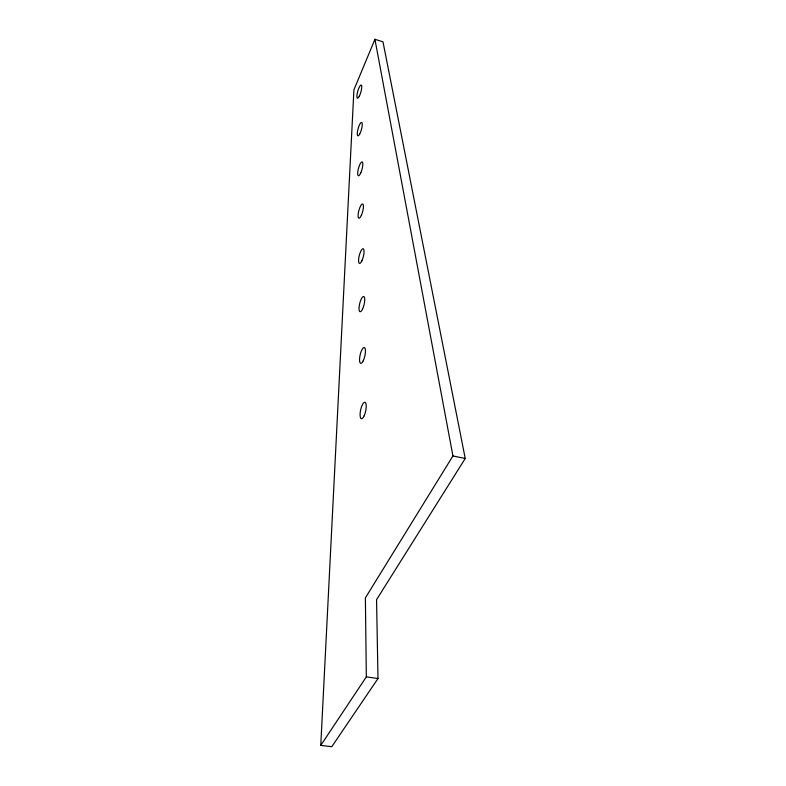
<?xml version="1.0" encoding="UTF-8"?>
<svg xmlns="http://www.w3.org/2000/svg" width="786" height="786" viewBox="0 0 786 786"><rect width="100%" height="100%" fill="white"/><g stroke="black" fill="none" stroke-linecap="round" stroke-linejoin="round"><path stroke-width="1.18" d="M320.767 745.374L353.916 89.82L374.922 39.3L382.979 41.815L465.233 458.474L376.553 599.679L377.997 678.514L331.79 746.7L320.767 745.374L366.335 676.874L365.382 597.881L452.933 455.968L374.922 39.3M366.335 676.874L377.997 678.514M452.933 455.968L465.233 458.474M364.173 415.804A8.43 2.594 -78.1 0 0 365.156 402.363A8.43 2.594 -78.1 0 0 360.135 413.318A8.43 2.594 -78.1 0 0 364.173 415.804M363.171 360.912A8.125 2.417 -77.3 0 0 364.655 347.736A8.125 2.417 -77.3 0 0 359.664 357.718A8.125 2.417 -77.3 0 0 363.171 360.912M362.533 309.124A7.85 2.26 -76.5 0 0 363.967 296.597A7.85 2.26 -76.5 0 0 359.143 306.609A7.85 2.26 -76.5 0 0 362.533 309.124M361.924 260.716A7.614 2.112 -75.9 0 0 363.319 248.779A7.614 2.112 -75.9 0 0 358.662 258.791A7.614 2.112 -75.9 0 0 361.924 260.716M361.364 215.364A7.398 1.975 -75.3 0 0 362.719 203.977A7.398 1.975 -75.3 0 0 358.2 213.969A7.398 1.975 -75.3 0 0 361.364 215.364M360.833 172.792A7.202 1.847 -74.9 0 0 362.15 161.906A7.202 1.847 -74.9 0 0 357.777 171.859A7.202 1.847 -74.9 0 0 360.833 172.792M359.683 134.111A7.025 1.729 -74.5 0 0 361.992 122.636A7.025 1.729 -74.5 0 0 357.65 130.564A7.025 1.729 -74.5 0 0 359.683 134.111M359.231 96.383A6.868 1.621 -74.2 0 0 361.481 85.271A6.868 1.621 -74.2 0 0 357.266 93.269A6.868 1.621 -74.2 0 0 359.231 96.383"/></g></svg>
